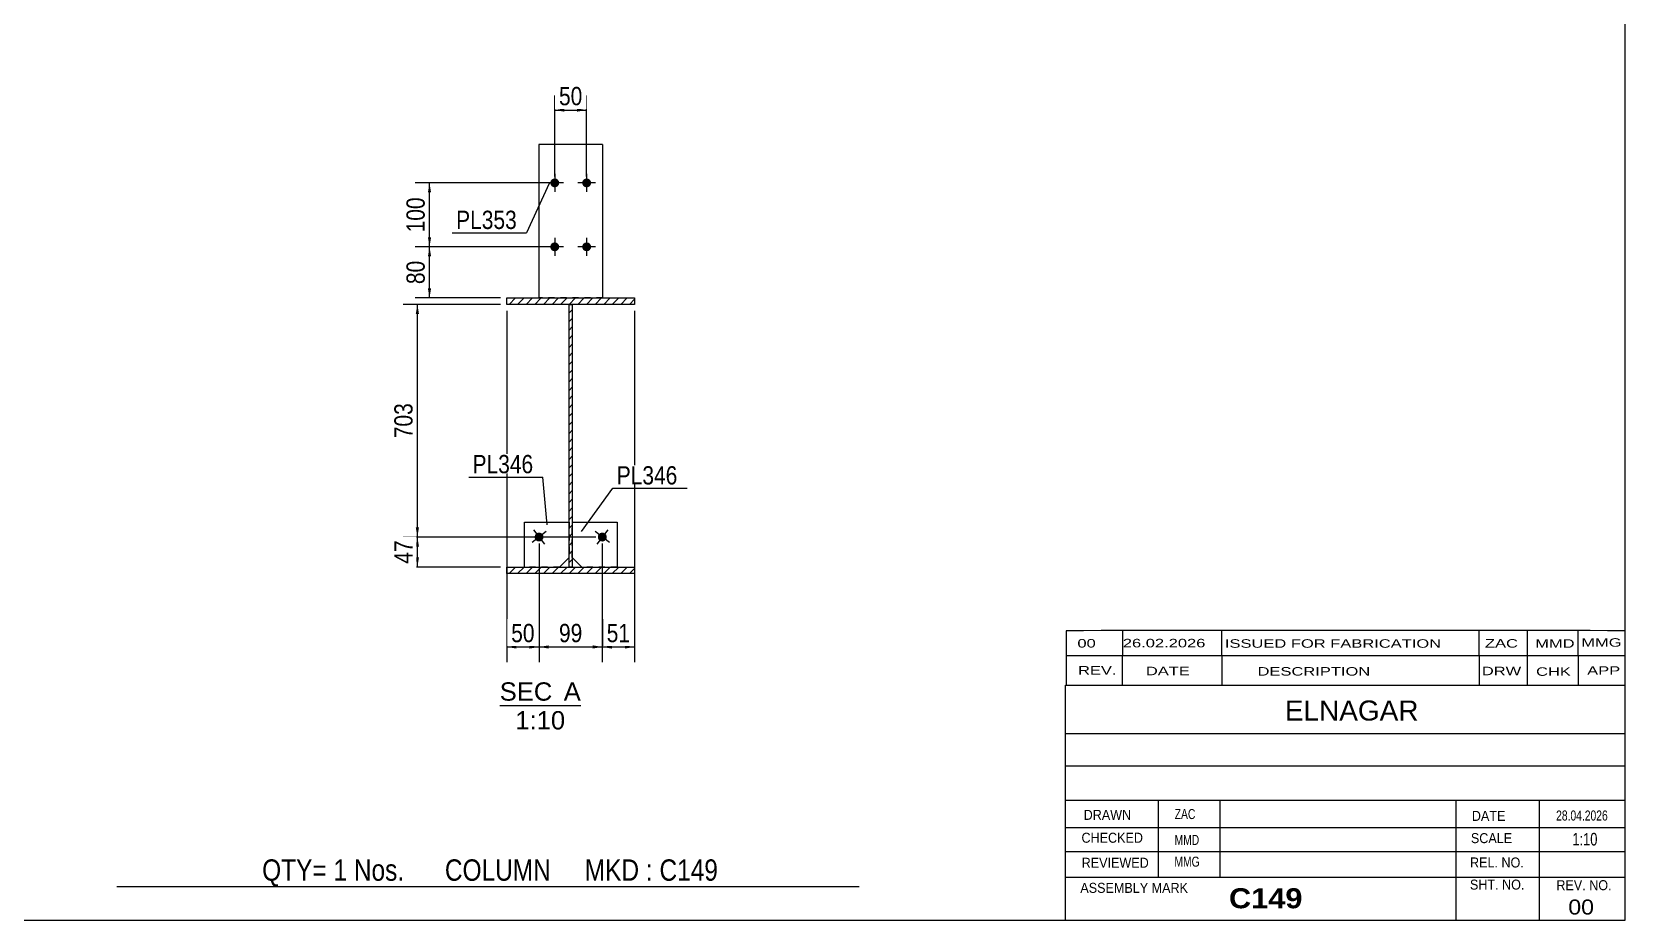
# Model space of a CAD drawing. Header units: millimetres. Extents: x -327 to 86, y -161 to 126.
# Drawn here: x -163.6 to 85.8, y -160.7 to -21.7 of the extents above; entities that cross this region are included whole.
import ezdxf

# ---------------------------------------------------------------- set-up
doc = ezdxf.new("R2010")
doc.units = ezdxf.units.MM
doc.linetypes.add('DXK_LINE_DOT1', pattern=[1.8814, 0.9407, -0.9407])
doc.styles.add('Arial', font='ARIAL.TTF', dxfattribs={"height": 0.2})
doc.styles.add('Arial Bold', font='ARIALBD.TTF', dxfattribs={"height": 0.2})
doc.styles.add('Arial Narrow', font='ARIALN.TTF', dxfattribs={"height": 0.2})

# ---------------------------------------------------------------- blocks, each defined once
blk = doc.blocks.new('Unknown-622305330-1210')
at = {"color": 5, "linetype": 'Continuous'}
for p, q in [((85.84, -160.7), (85.84, 126.3)), ((-324.16, -160.7), (85.84, -160.7))]:
    blk.add_line(p, q, dxfattribs=at)
blk = doc.blocks.new('Unknown-622305330-12 - 8161')
at = {"color": 1, "linetype": 'Continuous'}
blk.add_line((-90.33, -127.12), (-77.65, -127.12), dxfattribs=at)
at = {"color": 0, "linetype": 'Continuous'}
for points in [[(-82.11, -126.37), (-82.11, -123.37), (-90.33, -123.37), (-90.33, -126.37)], [(-77.65, -126.37), (-77.65, -123.37), (-80.31, -123.37), (-80.31, -126.37)], [(-80.1, -130.87), (-80.1, -127.87), (-87.88, -127.87), (-87.88, -130.87)]]:
    blk.add_wipeout(points, dxfattribs=at)
at = {"color": 136, "linetype": 'Continuous', "style": 'Arial'}
for s, height, p in [('SEC', 2.865, (-90.33, -126.37)), ('A', 2.87, (-80.31, -126.37)), ('1:10', 2.865, (-87.88, -130.87))]:
    blk.add_text(s, height=height, dxfattribs=at).set_placement(p)
blk = doc.blocks.new('Part-622305330-9109 - 8161')
at = {"color": 2, "linetype": 'Continuous'}
for p, q in [((-86.47, -105.47), (-86.47, -98.47)), ((-86.47, -98.47), (-79.47, -98.47)), ((-79.47, -103.97), (-80.97, -105.47))]:
    blk.add_line(p, q, dxfattribs=at)
at = {"color": 7, "linetype": 'DXK_LINE_DOT1'}
for p, q in [((-79.47, -98.47), (-79.47, -103.97)), ((-80.97, -105.47), (-86.47, -105.47))]:
    blk.add_line(p, q, dxfattribs=at)
blk = doc.blocks.new('Part-622305330-9068 - 8161')
at = {"linetype": 'Continuous'}
h = blk.add_hatch(dxfattribs=at)
h.set_pattern_fill('', scale=0.3, style=0, pattern_type=0)
h.set_pattern_definition([(45, (-89.2227, -63.3726), (-0.67352, 0.67352), [])])
h.paths.add_polyline_path([(-69.22, -63.37), (-89.22, -63.37), (-89.22, -64.37), (-69.22, -64.37)])
at = {"color": 2, "linetype": 'Continuous'}
for p, q in [((-89.22, -63.37), (-69.22, -63.37)), ((-89.22, -64.37), (-89.22, -63.37)), ((-69.22, -64.37), (-89.22, -64.37)), ((-69.22, -63.37), (-69.22, -64.37))]:
    blk.add_line(p, q, dxfattribs=at)
blk = doc.blocks.new('Part-622305330-9071 - 8161')
at = {"linetype": 'Continuous'}
h = blk.add_hatch(dxfattribs=at)
h.set_pattern_fill('', scale=0.3, style=0, pattern_type=0)
h.set_pattern_definition([(45, (-89.2227, -105.4726), (-0.67352, 0.67352), [])])
h.paths.add_polyline_path([(-69.22, -105.47), (-89.22, -105.47), (-89.22, -106.47), (-69.22, -106.47)])
at = {"color": 2, "linetype": 'Continuous'}
for p, q in [((-89.22, -105.47), (-69.22, -105.47)), ((-89.22, -106.47), (-89.22, -105.47)), ((-69.22, -106.47), (-89.22, -106.47)), ((-69.22, -105.47), (-69.22, -106.47))]:
    blk.add_line(p, q, dxfattribs=at)
blk = doc.blocks.new('Part-622305330-9074 - 8161')
at = {"linetype": 'Continuous'}
h = blk.add_hatch(dxfattribs=at)
h.set_pattern_fill('', scale=0.3, style=0, pattern_type=0)
h.set_pattern_definition([(45, (-79.4727, -64.3726), (-0.67352, 0.67352), [])])
h.paths.add_polyline_path([(-78.97, -64.37), (-79.47, -64.37), (-79.47, -105.47), (-78.97, -105.47)])
at = {"color": 2, "linetype": 'Continuous'}
for p, q in [((-79.47, -64.37), (-78.97, -64.37)), ((-79.47, -81.37), (-79.47, -64.37)), ((-78.97, -64.37), (-78.97, -81.37)), ((-79.47, -105.47), (-79.47, -81.47)), ((-78.97, -81.47), (-78.97, -105.47)), ((-78.97, -105.47), (-79.47, -105.47))]:
    blk.add_line(p, q, dxfattribs=at)
blk = doc.blocks.new('Part-622305330-9097 - 8161')
at = {"color": 2, "linetype": 'Continuous'}
for p, q in [((-74.22, -39.37), (-84.22, -39.37)), ((-84.22, -39.37), (-84.22, -63.37)), ((-74.22, -39.37), (-74.22, -63.37))]:
    blk.add_line(p, q, dxfattribs=at)
at = {"color": 7, "linetype": 'DXK_LINE_DOT1'}
blk.add_line((-74.22, -63.37), (-84.22, -63.37), dxfattribs=at)
blk = doc.blocks.new('Bolt-622305330-9136 - 8161')
at = {"linetype": 'Continuous'}
for points in [[(-81.02, -45.37, -1), (-82.42, -45.37, -1)], [(-76.02, -45.37, -1), (-77.42, -45.37, -1)], [(-81.02, -55.37, -1), (-82.42, -55.37, -1)], [(-76.02, -55.37, -1), (-77.42, -55.37, -1)]]:
    blk.add_hatch(color=3, dxfattribs=at).paths.add_polyline_path(points)
at = {"color": 3, "linetype": 'Continuous'}
for p, q in [((-81.72, -43.97), (-81.72, -46.77)), ((-76.72, -43.97), (-76.72, -46.77)), ((-80.32, -45.37), (-83.12, -45.37)), ((-75.32, -45.37), (-78.12, -45.37)), ((-81.72, -53.97), (-81.72, -56.77)), ((-76.72, -53.97), (-76.72, -56.77)), ((-80.32, -55.37), (-83.12, -55.37)), ((-75.32, -55.37), (-78.12, -55.37))]:
    blk.add_line(p, q, dxfattribs=at)
blk = doc.blocks.new('Part-622305330-9112 - 8161')
at = {"color": 2, "linetype": 'Continuous'}
for p, q in [((-78.97, -98.47), (-71.97, -98.47)), ((-71.97, -98.47), (-71.97, -105.47)), ((-78.97, -103.97), (-77.47, -105.47))]:
    blk.add_line(p, q, dxfattribs=at)
at = {"color": 7, "linetype": 'DXK_LINE_DOT1'}
for p, q in [((-78.97, -103.97), (-78.97, -98.47)), ((-71.97, -105.47), (-77.47, -105.47))]:
    blk.add_line(p, q, dxfattribs=at)
blk = doc.blocks.new('Bolt-622305330-9144 - 8161')
at = {"linetype": 'Continuous'}
blk.add_hatch(color=3, dxfattribs=at).paths.add_polyline_path([(-83.62, -100.34, -1), (-84.72, -101.21, -1)])
at = {"color": 3, "linetype": 'Continuous'}
for p, q in [((-85.04, -99.67), (-83.31, -101.87)), ((-83.07, -99.91), (-85.27, -101.64))]:
    blk.add_line(p, q, dxfattribs=at)
blk = doc.blocks.new('Bolt-622305330-9147 - 8161')
at = {"linetype": 'Continuous'}
blk.add_hatch(color=3, dxfattribs=at).paths.add_polyline_path([(-73.72, -101.21, -1), (-74.82, -100.34, -1)])
at = {"color": 3, "linetype": 'Continuous'}
for p, q in [((-73.41, -99.67), (-75.14, -101.87)), ((-73.17, -101.64), (-75.37, -99.91))]:
    blk.add_line(p, q, dxfattribs=at)
blk = doc.blocks.new('StraightDimension-622305330-8334 - 8161')
at = {"linetype": 'Continuous'}
for points in [[(-72.77, -118.22), (-74.27, -117.97), (-72.77, -117.72)], [(-70.72, -117.72), (-69.22, -117.97), (-70.72, -118.22)]]:
    blk.add_hatch(color=7, dxfattribs=at).paths.add_polyline_path(points)
at = {"color": 7, "linetype": 'Continuous'}
for p, q in [((-69.22, -65.37), (-69.22, -120.37)), ((-74.27, -101.77), (-74.27, -120.37)), ((-74.27, -117.97), (-69.22, -117.97))]:
    blk.add_line(p, q, dxfattribs=at)
at = {"color": 0}
blk.add_wipeout([(-69.32, -117.82), (-69.32, -113.62), (-74.18, -113.62), (-74.18, -117.82)], dxfattribs=at)
at = {"color": 3, "style": 'Arial Narrow'}
blk.add_text('51', height=2.863, dxfattribs=at).set_placement((-73.58, -117.22))
blk = doc.blocks.new('StraightDimension-622305330-8335 - 8161')
at = {"linetype": 'Continuous'}
for points in [[(-82.67, -118.22), (-84.17, -117.97), (-82.67, -117.72)], [(-75.77, -117.72), (-74.27, -117.97), (-75.77, -118.22)]]:
    blk.add_hatch(color=7, dxfattribs=at).paths.add_polyline_path(points)
at = {"color": 7, "linetype": 'Continuous'}
for p, q in [((-84.17, -101.77), (-84.17, -120.37)), ((-74.27, -101.77), (-74.27, -120.37)), ((-84.17, -117.97), (-74.27, -117.97))]:
    blk.add_line(p, q, dxfattribs=at)
at = {"color": 0}
blk.add_wipeout([(-76.79, -117.82), (-76.79, -113.62), (-81.65, -113.62), (-81.65, -117.82)], dxfattribs=at)
at = {"color": 3, "style": 'Arial Narrow'}
blk.add_text('99', height=2.863, dxfattribs=at).set_placement((-81.05, -117.22))
blk = doc.blocks.new('StraightDimension-622305330-8336 - 8161')
at = {"linetype": 'Continuous'}
for points in [[(-87.72, -118.22), (-89.22, -117.97), (-87.72, -117.72)], [(-85.67, -117.72), (-84.17, -117.97), (-85.67, -118.22)]]:
    blk.add_hatch(color=7, dxfattribs=at).paths.add_polyline_path(points)
at = {"color": 7, "linetype": 'Continuous'}
for p, q in [((-89.22, -65.37), (-89.22, -120.37)), ((-84.17, -101.77), (-84.17, -120.37)), ((-89.22, -117.97), (-84.17, -117.97))]:
    blk.add_line(p, q, dxfattribs=at)
at = {"color": 0}
blk.add_wipeout([(-84.27, -117.82), (-84.27, -113.62), (-89.13, -113.62), (-89.13, -117.82)], dxfattribs=at)
at = {"color": 3, "style": 'Arial Narrow'}
blk.add_text('50', height=2.863, dxfattribs=at).set_placement((-88.53, -117.22))
blk = doc.blocks.new('StraightDimension-622305330-8346 - 8161')
at = {"linetype": 'Continuous'}
for points in [[(-80.22, -34.22), (-81.72, -33.97), (-80.22, -33.72)], [(-78.22, -33.72), (-76.72, -33.97), (-78.22, -34.22)]]:
    blk.add_hatch(color=7, dxfattribs=at).paths.add_polyline_path(points)
at = {"color": 7, "linetype": 'Continuous'}
for p, q in [((-81.72, -44.37), (-81.72, -31.72)), ((-76.72, -44.37), (-76.72, -31.72)), ((-81.72, -33.97), (-76.72, -33.97))]:
    blk.add_line(p, q, dxfattribs=at)
at = {"color": 0}
blk.add_wipeout([(-76.79, -33.82), (-76.79, -29.62), (-81.65, -29.62), (-81.65, -33.82)], dxfattribs=at)
at = {"color": 3, "style": 'Arial Narrow'}
blk.add_text('50', height=2.863, dxfattribs=at).set_placement((-81.05, -33.22))
blk = doc.blocks.new('StraightDimension-622305330-8494 - 8161')
at = {"linetype": 'Continuous'}
for points in [[(-103.47, -65.87), (-103.22, -64.37), (-102.97, -65.87)], [(-102.97, -99.27), (-103.22, -100.77), (-103.47, -99.27)]]:
    blk.add_hatch(color=7, dxfattribs=at).paths.add_polyline_path(points)
at = {"color": 7, "linetype": 'Continuous'}
for p, q in [((-90.22, -64.37), (-105.47, -64.37)), ((-103.22, -100.77), (-103.22, -64.37)), ((-75.27, -100.77), (-105.47, -100.77))]:
    blk.add_line(p, q, dxfattribs=at)
at = {"color": 0}
blk.add_wipeout([(-103.37, -79.23), (-107.57, -79.23), (-107.57, -85.91), (-103.37, -85.91)], dxfattribs=at)
at = {"color": 3, "style": 'Arial Narrow'}
blk.add_text('703', height=2.863, rotation=90.0002, dxfattribs=at).set_placement((-103.97, -85.31))
blk = doc.blocks.new('StraightDimension-622305330-8495 - 8161')
at = {"linetype": 'Continuous'}
for points in [[(-103.47, -102.27), (-103.22, -100.77), (-102.97, -102.27)], [(-102.97, -103.97), (-103.22, -105.47), (-103.47, -103.97)]]:
    blk.add_hatch(color=7, dxfattribs=at).paths.add_polyline_path(points)
at = {"color": 7, "linetype": 'Continuous'}
for p, q in [((-75.27, -100.77), (-105.47, -100.77)), ((-103.22, -105.47), (-103.22, -100.77)), ((-90.22, -105.47), (-105.47, -105.47))]:
    blk.add_line(p, q, dxfattribs=at)
at = {"color": 0}
blk.add_wipeout([(-103.37, -100.69), (-107.57, -100.69), (-107.57, -105.55), (-103.37, -105.55)], dxfattribs=at)
at = {"color": 3, "style": 'Arial Narrow'}
blk.add_text('47', height=2.863, rotation=90.0002, dxfattribs=at).set_placement((-103.97, -104.95))
blk = doc.blocks.new('StraightDimension-622305330-8537 - 8161')
at = {"linetype": 'Continuous'}
for points in [[(-101.57, -46.87), (-101.32, -45.37), (-101.07, -46.87)], [(-101.07, -53.87), (-101.32, -55.37), (-101.57, -53.87)]]:
    blk.add_hatch(color=7, dxfattribs=at).paths.add_polyline_path(points)
at = {"color": 7, "linetype": 'Continuous'}
for p, q in [((-82.72, -45.37), (-103.57, -45.37)), ((-101.32, -55.37), (-101.32, -45.37)), ((-82.72, -55.37), (-103.57, -55.37))]:
    blk.add_line(p, q, dxfattribs=at)
at = {"color": 0}
blk.add_wipeout([(-101.47, -47.03), (-105.67, -47.03), (-105.67, -53.71), (-101.47, -53.71)], dxfattribs=at)
at = {"color": 3, "style": 'Arial Narrow'}
blk.add_text('100', height=2.863, rotation=90.0002, dxfattribs=at).set_placement((-102.07, -53.11))
blk = doc.blocks.new('StraightDimension-622305330-8538 - 8161')
at = {"linetype": 'Continuous'}
for points in [[(-101.57, -56.87), (-101.32, -55.37), (-101.07, -56.87)], [(-101.07, -61.87), (-101.32, -63.37), (-101.57, -61.87)]]:
    blk.add_hatch(color=7, dxfattribs=at).paths.add_polyline_path(points)
at = {"color": 7, "linetype": 'Continuous'}
for p, q in [((-82.72, -55.37), (-103.57, -55.37)), ((-101.32, -63.37), (-101.32, -55.37)), ((-90.22, -63.37), (-103.57, -63.37))]:
    blk.add_line(p, q, dxfattribs=at)
at = {"color": 0}
blk.add_wipeout([(-101.47, -56.94), (-105.67, -56.94), (-105.67, -61.8), (-101.47, -61.8)], dxfattribs=at)
at = {"color": 3, "style": 'Arial Narrow'}
blk.add_text('80', height=2.863, rotation=90.0002, dxfattribs=at).set_placement((-102.07, -61.2))
blk = doc.blocks.new('CBS_CALLOFF-622305330-10188')
at = {"color": 7, "linetype": 'Continuous'}
blk.add_line((-150.28, -155.43), (-34.05, -155.45), dxfattribs=at)
at = {"color": 3, "linetype": 'Continuous', "style": 'Arial Narrow'}
blk.add_text('QTY= 1 Nos.      COLUMN     MKD : C149', height=3.3405, dxfattribs=at).set_placement((-127.52, -154.54))
blk = doc.blocks.new('CBS_NAME_BLOG-622305330-10189')
at = {"color": 7, "linetype": 'Continuous'}
for p, q in [((-1.75, -123.95), (85.77, -123.95)), ((-1.75, -160.66), (-1.75, -123.95)), ((-1.75, -131.49), (85.77, -131.49)), ((-1.67, -136.54), (85.84, -136.54)), ((-1.75, -141.92), (85.77, -141.92)), ((12.78, -154.02), (12.78, -141.92)), ((22.46, -154), (22.46, -141.93)), ((59.38, -160.66), (59.38, -141.93)), ((72.43, -160.66), (72.43, -141.92)), ((-1.74, -146.21), (85.84, -146.2)), ((-1.75, -149.96), (85.77, -149.96)), ((-1.75, -154), (85.77, -154)), ((-1.75, -160.7), (85.84, -160.7))]:
    blk.add_line(p, q, dxfattribs=at)
at = {"color": 3, "linetype": 'Continuous', "style": 'Arial'}
blk.add_text('ELNAGAR', height=3.133, dxfattribs=at).set_placement((32.58, -129.48))
at = {"color": 3, "linetype": 'Continuous'}
for s, height, style, width, p in [('DRAWN', 1.566, 'Arial', 0.9, (1.08, -145.02)), ('ZAC', 1.565, 'Arial Narrow', 0.9, (15.34, -144.89)), ('DATE', 1.566, 'Arial', 0.9, (61.85, -145.18)), ('28.04.2026', 1.565, 'Arial Narrow', 0.9, (75.04, -145.12)), ('CHECKED', 1.566, 'Arial', 0.9, (0.74, -148.6)), ('SCALE', 1.566, 'Arial', 0.9, (61.7, -148.66)), ('1:10', 1.957, 'Arial Narrow', 0.9, (77.58, -149.02)), ('MMD', 1.565, 'Arial Narrow', 0.9, (15.31, -148.94)), ('REVIEWED', 1.566, 'Arial', 0.9, (0.77, -152.51)), ('MMG', 1.565, 'Arial Narrow', 0.9, (15.29, -152.34)), ('REL. NO.', 1.566, 'Arial', 0.9, (61.56, -152.47)), ('SHT. NO.', 1.566, 'Arial', 0.9, (61.55, -155.93)), ('REV. NO.', 1.566, 'Arial', 0.9, (75.08, -156.02)), ('ASSEMBLY MARK', 1.5663, 'Arial', 0.9, (0.56, -156.44)), ('C149', 3.131, 'Arial Bold', 1.1, (23.83, -158.85))]:
    blk.add_text(s, height=height, dxfattribs=dict(at, style=style, width=width)).set_placement(p)
at = {"color": 3, "style": 'Arial', "width": 1.1}
blk.add_text('00', height=2.349, dxfattribs=at).set_placement((76.95, -159.83))
blk = doc.blocks.new('CBS_REVISION-622305330-10190')
at = {"color": 7, "linetype": 'Continuous'}
for p, q in [((-1.66, -115.42), (-1.66, -119.32)), ((7.15, -115.41), (7.14, -119.32)), ((22.73, -119.32), (22.73, -115.4)), ((62.99, -119.32), (63.01, -115.4)), ((70.56, -119.32), (70.56, -115.4)), ((78.48, -119.32), (78.47, -115.41)), ((-1.66, -119.32), (85.84, -119.32)), ((-1.66, -119.32), (-1.66, -123.95)), ((7.13, -119.32), (7.13, -123.95)), ((22.73, -119.32), (22.73, -123.89)), ((62.98, -119.32), (62.98, -123.95)), ((70.53, -119.32), (70.53, -123.95)), ((78.47, -119.32), (78.47, -123.95)), ((-1.66, -123.95), (85.83, -123.95))]:
    blk.add_line(p, q, dxfattribs=at)
blk.add_arc((42.09, -28088.7), 27973.31, 89.910387, 90.089622, dxfattribs=at)
at = {"color": 7, "style": 'Arial Narrow', "width": 1.7}
for s, height, p in [('00', 1.326, (0.1, -118.06)), ('26.02.2026', 1.326, (7.21, -118.03)), ('ISSUED FOR FABRICATION', 1.3257, (23.19, -118.09)), ('ZAC', 1.326, (63.9, -118.07)), ('MMD', 1.326, (71.76, -118.09))]:
    blk.add_text(s, height=height, dxfattribs=at).set_placement(p)
at = {"color": 7, "linetype": 'Continuous', "style": 'Arial Narrow', "width": 1.7}
for s, height, p in [('MMG', 1.326, (78.97, -117.93)), ('REV.', 1.326, (0.2, -122.28)), ('DATE', 1.326, (10.82, -122.39)), ('DESCRIPTION', 1.3257, (28.3, -122.45)), ('DRW', 1.326, (63.41, -122.39)), ('CHK', 1.326, (71.9, -122.48)), ('APP', 1.326, (79.9, -122.32))]:
    blk.add_text(s, height=height, dxfattribs=at).set_placement(p)
blk = doc.blocks.new('Mark-622305330-9258 - 8161')
at = {"color": 7, "linetype": 'Continuous'}
blk.add_line((-82.92, -98.88), (-83.58, -91.39), dxfattribs=at)
at = {"color": 0}
blk.add_wipeout([(-85.08, -90.79), (-85.08, -87.79), (-94.58, -87.79), (-94.58, -90.79)], dxfattribs=at)
blk.add_wipeout([(-85.08, -90.79), (-85.08, -87.79), (-94.58, -87.79), (-94.58, -90.79)], dxfattribs=at)
at = {"color": 7, "linetype": 'Continuous'}
blk.add_line((-95.18, -91.39), (-83.58, -91.39), dxfattribs=at)
at = {"color": 3, "style": 'Arial Narrow'}
blk.add_text('PL346', height=2.863, dxfattribs=at).set_placement((-94.58, -90.79))
blk = doc.blocks.new('Mark-622305330-9261 - 8161')
at = {"color": 0}
blk.add_wipeout([(-62.51, -92.55), (-62.51, -89.55), (-72.01, -89.55), (-72.01, -92.55)], dxfattribs=at)
blk.add_wipeout([(-62.51, -92.55), (-62.51, -89.55), (-72.01, -89.55), (-72.01, -92.55)], dxfattribs=at)
at = {"color": 7, "linetype": 'Continuous'}
for p, q in [((-77.54, -99.9), (-72.61, -93.15)), ((-72.61, -93.15), (-61.01, -93.15))]:
    blk.add_line(p, q, dxfattribs=at)
at = {"color": 3, "style": 'Arial Narrow'}
blk.add_text('PL346', height=2.863, dxfattribs=at).set_placement((-72.01, -92.55))
blk = doc.blocks.new('Mark-622305330-10075 - 8161')
at = {"color": 7, "linetype": 'Continuous'}
blk.add_line((-82.61, -45.44), (-86.14, -53.18), dxfattribs=at)
at = {"color": 0}
blk.add_wipeout([(-87.64, -52.58), (-87.64, -49.58), (-97.15, -49.58), (-97.15, -52.58)], dxfattribs=at)
blk.add_wipeout([(-87.64, -52.58), (-87.64, -49.58), (-97.15, -49.58), (-97.15, -52.58)], dxfattribs=at)
at = {"color": 7, "linetype": 'Continuous'}
blk.add_line((-97.75, -53.18), (-86.14, -53.18), dxfattribs=at)
at = {"color": 3, "style": 'Arial Narrow'}
blk.add_text('PL353', height=2.863, dxfattribs=at).set_placement((-97.15, -52.58))

msp = doc.modelspace()

# ---------------------------------------------------------------- block references
for name in ['Unknown-622305330-1210', 'Part-622305330-9097 - 8161', 'Bolt-622305330-9136 - 8161', 'Part-622305330-9068 - 8161', 'Part-622305330-9074 - 8161', 'Part-622305330-9109 - 8161', 'Bolt-622305330-9144 - 8161', 'Part-622305330-9112 - 8161', 'Bolt-622305330-9147 - 8161', 'Part-622305330-9071 - 8161', 'CBS_REVISION-622305330-10190', 'CBS_NAME_BLOG-622305330-10189', 'CBS_CALLOFF-622305330-10188']:
    msp.add_blockref(name, (0, 0))

# ---------------------------------------------------------------- next in the draw order: block references
for name in ['StraightDimension-622305330-8346 - 8161', 'StraightDimension-622305330-8334 - 8161', 'Unknown-622305330-12 - 8161']:
    msp.add_blockref(name, (0, 0))

# ---------------------------------------------------------------- next in the draw order: block references
for name in ['StraightDimension-622305330-8537 - 8161', 'StraightDimension-622305330-8335 - 8161']:
    msp.add_blockref(name, (0, 0))

# ---------------------------------------------------------------- next in the draw order: block references
for name in ['Mark-622305330-10075 - 8161', 'StraightDimension-622305330-8336 - 8161']:
    msp.add_blockref(name, (0, 0))

# ---------------------------------------------------------------- next in the draw order: block references
msp.add_blockref('StraightDimension-622305330-8494 - 8161', (0, 0))

# ---------------------------------------------------------------- next in the draw order: block references
for name in ['StraightDimension-622305330-8538 - 8161', 'Mark-622305330-9258 - 8161', 'StraightDimension-622305330-8495 - 8161']:
    msp.add_blockref(name, (0, 0))

# ---------------------------------------------------------------- next in the draw order: block references
msp.add_blockref('Mark-622305330-9261 - 8161', (0, 0))

doc.saveas('drawing.dxf')
